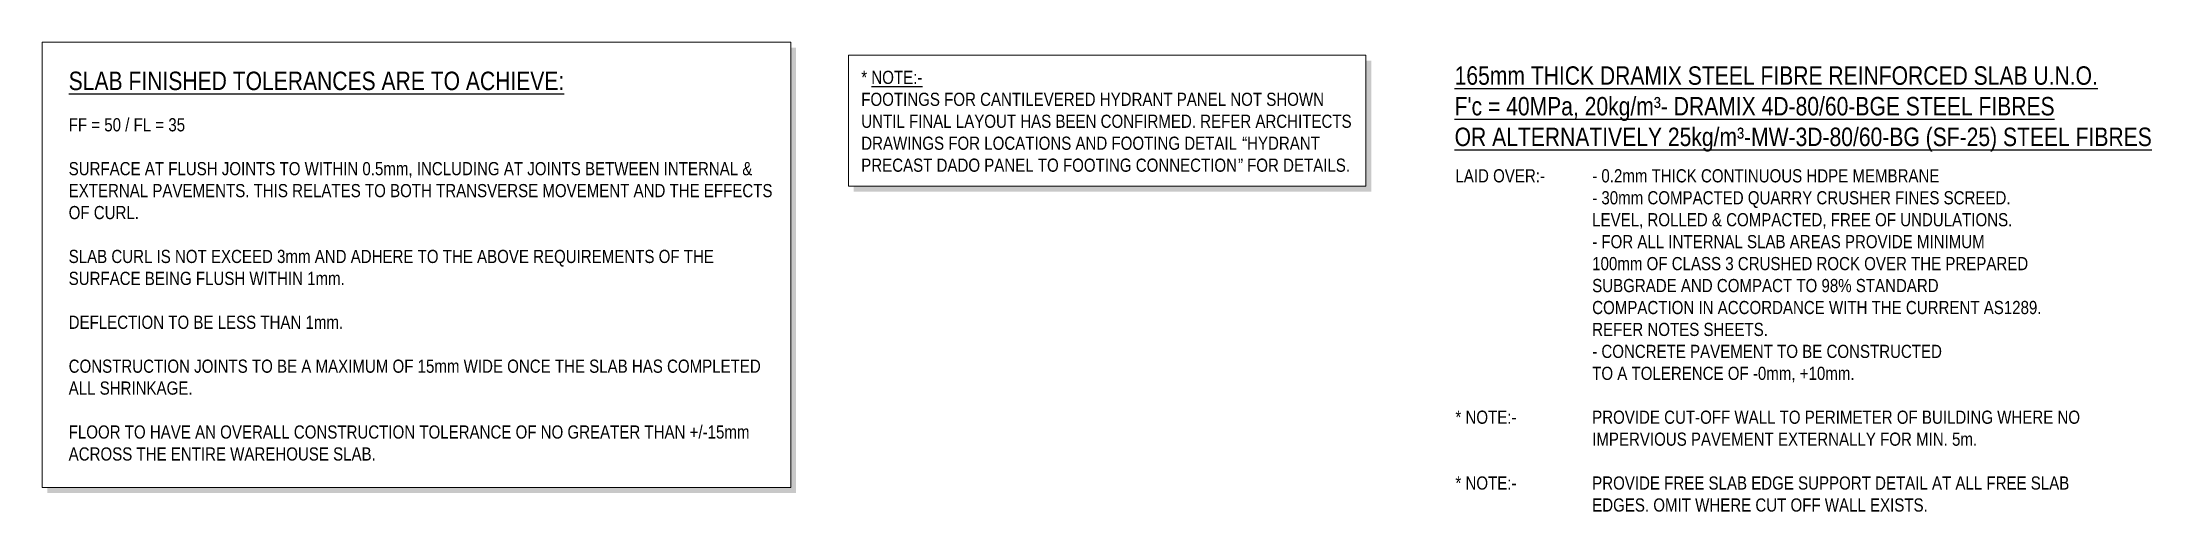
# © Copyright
# Model space of a CAD drawing. Header units: millimetres. Extents: x 14684 to 281647, y -4596 to 240550.
# Drawn here: x 241541 to 281647, y -4596 to 4320 of the extents above.
import ezdxf

# ---------------------------------------------------------------- set-up
doc = ezdxf.new("R2010")
doc.units = ezdxf.units.MM
doc.layers.add('A-DETL-GENF', color=92, linetype='Continuous', lineweight=18)
doc.layers.add('G-ANNO-TEXT-2', color=7, linetype='Continuous', lineweight=25)
doc.styles.add('Arial Narrow_3', font='ARIALN.TTF', dxfattribs={"height": 350})
doc.styles.add('Arial Narrow_4', font='ARIALN.TTF', dxfattribs={"height": 250})

# ---------------------------------------------------------------- blocks, each defined once
blk = doc.blocks.new('Shadow Box - Shadow Box-997097-110-Industrial_Slab Finishes Notes')
at = {"layer": 'A-DETL-GENF'}
blk.add_hatch(color=256, dxfattribs=at).paths.add_polyline_path([(1706, -4237), (15938, -4237), (15938, 4220), (15838, 4220), (15838, -4137), (1706, -4137)])
for p, q in [((1606, 4320), (1606, -4137)), ((15838, 4320), (1606, 4320)), ((15838, -4137), (15838, 4320)), ((1606, -4137), (15838, -4137))]:
    blk.add_line(p, q, dxfattribs=at)
blk = doc.blocks.new('Shadow Box - Shadow Box-1497474-100-Industrial_Hydrant Panel Note _Footing_Slab Plan_')
at = {"layer": 'A-DETL-GENF'}
blk.add_hatch(color=256, dxfattribs=at).paths.add_polyline_path([(1964, 1485), (11805, 1485), (11805, 3972), (11705, 3972), (11705, 1585), (1964, 1585)])
for p, q in [((1864, 4072), (1864, 1585)), ((11705, 4072), (1864, 4072)), ((11705, 1585), (11705, 4072)), ((1864, 1585), (11705, 1585))]:
    blk.add_line(p, q, dxfattribs=at)

msp = doc.modelspace()

# ---------------------------------------------------------------- block references
at = {"layer": 'A-DETL-GENF'}
for name, p in [('Shadow Box - Shadow Box-997097-110-Industrial_Slab Finishes Notes', (239935, 0)), ('Shadow Box - Shadow Box-1497474-100-Industrial_Hydrant Panel Note _Footing_Slab Plan_', (255003, 0))]:
    msp.add_blockref(name, p, dxfattribs=at)

# ---------------------------------------------------------------- texts
at = {"layer": 'G-ANNO-TEXT-2', "attachment_point": 1}
for s, insert, char_height, width, style in [('\\LSLAB FINISHED TOLERANCES ARE TO ACHIEVE: ', (242044, 3762), 350, 11696.62, 'Arial Narrow_3'), ('* ', (257112, 3778), 250, 232.49, 'Arial Narrow_4'), ('\\LNOTE:-', (257304, 3778), 250, 1178.48, 'Arial Narrow_4'), ('\\L165mm THICK DRAMIX STEEL FIBRE REINFORCED SLAB U.N.O.', (268393, 3863), 350, 14991.56, 'Arial Narrow_3'), ('FOOTINGS FOR CANTILEVERED HYDRANT PANEL NOT SHOWN', (257112, 3362), 250, 10686.49, 'Arial Narrow_4'), ("\\LF'c = 40MPa, 20kg/m³- DRAMIX 4D-80/60-BGE STEEL FIBRES", (268393, 3281), 350, 13981.43, 'Arial Narrow_3'), ('FF = 50 / FL = 35', (242044, 2878), 250, 2685.65, 'Arial Narrow_4'), ('UNTIL FINAL LAYOUT HAS BEEN CONFIRMED. REFER ARCHITECTS', (257112, 2945), 250, 11311.81, 'Arial Narrow_4'), ('DRAWINGS FOR LOCATIONS AND FOOTING DETAIL ', (257112, 2528), 250, 8778.48, 'Arial Narrow_4'), ('“', (264355, 2528), 250, 112.24, 'Arial Narrow_4'), ('HYDRANT', (264448, 2528), 250, 1675.53, 'Arial Narrow_4'), ('\\LOR ALTERNATIVELY 25kg/m³-MW-3D-80/60-BG (SF-25) STEEL FIBRES', (268393, 2699), 350, 16242.19, 'Arial Narrow_3'), ('SURFACE AT FLUSH JOINTS TO WITHIN 0.5mm, INCLUDING AT JOINTS BETWEEN INTERNAL & ', (242044, 2045), 250, 15881.43, 'Arial Narrow_4'), ('PRECAST DADO PANEL TO FOOTING CONNECTION', (257112, 2111), 250, 8682.28, 'Arial Narrow_4'), ('”', (264276, 2111), 250, 112.24, 'Arial Narrow_4'), (' FOR DETAILS.', (264368, 2111), 250, 2477.21, 'Arial Narrow_4'), ('EXTERNAL PAVEMENTS. THIS RELATES TO BOTH TRANSVERSE MOVEMENT AND THE EFFECTS ', (242044, 1628), 250, 16314.34, 'Arial Narrow_4'), ('LAID OVER:-', (268408, 1909), 250, 2060.34, 'Arial Narrow_4'), ('- 0.2mm THICK CONTINUOUS HDPE MEMBRANE', (271008, 1909), 250, 7992.82, 'Arial Narrow_4'), ('OF CURL.', (242044, 1211), 250, 1619.41, 'Arial Narrow_4'), ('- 30mm COMPACTED QUARRY CRUSHER FINES SCREED.', (271008, 1492), 250, 9628.27, 'Arial Narrow_4'), ('LEVEL, ROLLED & COMPACTED, FREE OF UNDULATIONS.', (271008, 1075), 250, 9692.4, 'Arial Narrow_4'), ('- FOR ALL INTERNAL SLAB AREAS PROVIDE MINIMUM', (271008, 659), 250, 9043.03, 'Arial Narrow_4'), ('SLAB CURL IS NOT EXCEED 3mm AND ADHERE TO THE ABOVE REQUIREMENTS OF THE ', (242044, 378), 250, 14983.54, 'Arial Narrow_4'), ('100mm OF CLASS 3 CRUSHED ROCK OVER THE PREPARED', (271008, 242), 250, 10045.14, 'Arial Narrow_4'), ('SURFACE BEING FLUSH WITHIN 1mm.', (242044, -39), 250, 6365.4, 'Arial Narrow_4'), ('SUBGRADE AND COMPACT TO 98% STANDARD', (271008, -175), 250, 8016.88, 'Arial Narrow_4'), ('COMPACTION IN ACCORDANCE WITH THE CURRENT AS1289.', (271008, -592), 250, 10349.79, 'Arial Narrow_4'), ('DEFLECTION TO BE LESS THAN 1mm.', (242044, -872), 250, 6341.35, 'Arial Narrow_4'), ('REFER NOTES SHEETS.', (271008, -1008), 250, 4064.56, 'Arial Narrow_4'), ('- CONCRETE PAVEMENT TO BE CONSTRUCTED', (271008, -1425), 250, 8072.99, 'Arial Narrow_4'), ('CONSTRUCTION JOINTS TO BE A MAXIMUM OF 15mm WIDE ONCE THE SLAB HAS COMPLETED ', (242044, -1706), 250, 16073.83, 'Arial Narrow_4'), ('TO A TOLERENCE OF -0mm, +10mm.', (271008, -1842), 250, 6052.74, 'Arial Narrow_4'), ('ALL SHRINKAGE.', (242044, -2122), 250, 2854.01, 'Arial Narrow_4'), ('* NOTE:-', (268408, -2675), 250, 1410.97, 'Arial Narrow_4'), ('PROVIDE CUT-OFF WALL TO PERIMETER OF BUILDING WHERE NO ', (271008, -2675), 250, 11359.91, 'Arial Narrow_4'), ('FLOOR TO HAVE AN OVERALL CONSTRUCTION TOLERANCE OF NO GREATER THAN +/-15mm ', (242044, -2956), 250, 15809.28, 'Arial Narrow_4'), ('IMPERVIOUS PAVEMENT EXTERNALLY FOR MIN. 5m.', (271008, -3092), 250, 8882.7, 'Arial Narrow_4'), ('ACROSS THE ENTIRE WAREHOUSE SLAB.', (242044, -3373), 250, 7086.92, 'Arial Narrow_4'), ('* NOTE:-', (268408, -3925), 250, 1410.97, 'Arial Narrow_4'), ('PROVIDE FREE SLAB EDGE SUPPORT DETAIL AT ALL FREE SLAB ', (271008, -3925), 250, 11119.41, 'Arial Narrow_4'), ('EDGES. OMIT WHERE CUT OFF WALL EXISTS.', (271008, -4342), 250, 7760.33, 'Arial Narrow_4')]:
    msp.add_mtext(s, dxfattribs=dict(at, insert=insert, char_height=char_height, width=width, style=style))

doc.saveas('drawing.dxf')
